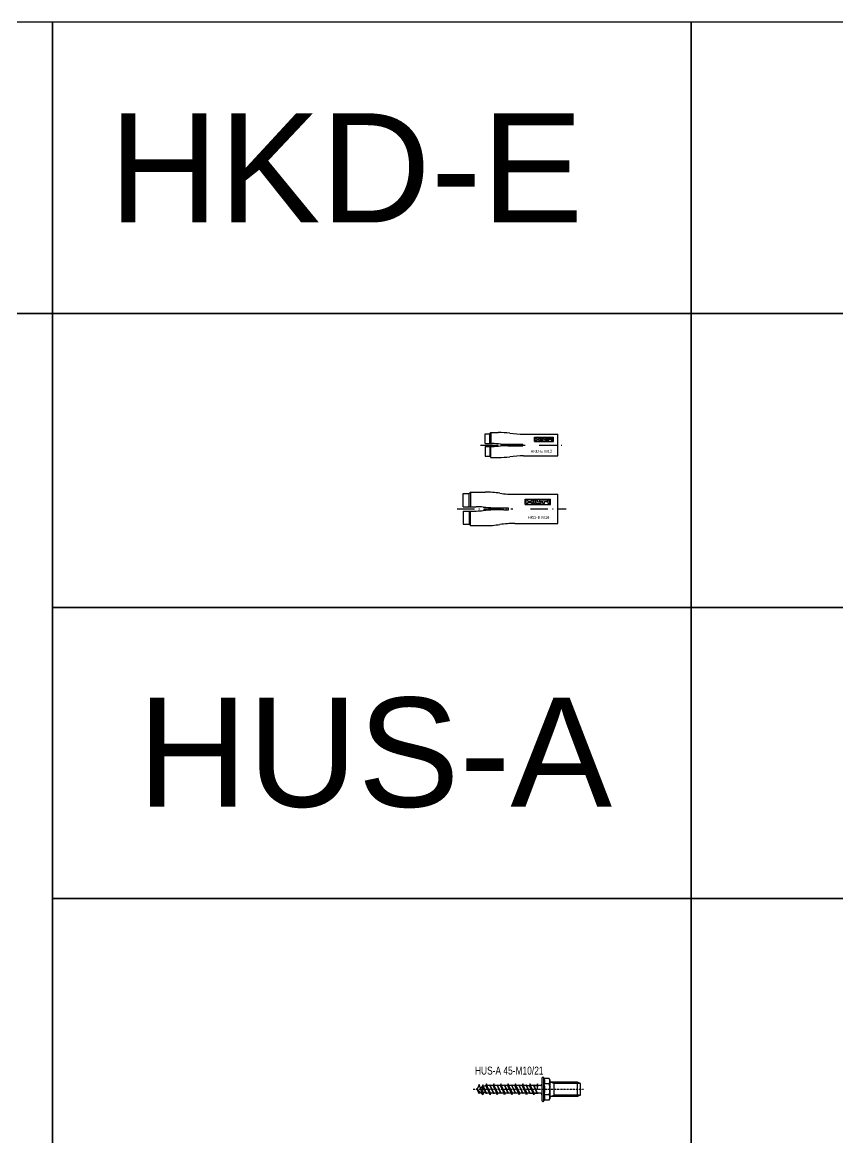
# Model space of a CAD drawing. Header units: millimetres. Extents: x 296 to 4896, y 152 to 3333.
# Drawn here: x 1916 to 2476, y 2567 to 3333 of the extents above; entities that cross this region are included whole.
import ezdxf

# ---------------------------------------------------------------- set-up
doc = ezdxf.new("R2010")
doc.units = ezdxf.units.MM
doc.linetypes.add('ACAD_ISO10W100', pattern=[18.5, 12, -3, 0.5, -3])
doc.linetypes.add('DASHED', pattern=[0.25, 0.15625, -0.09375])
for name, color, linetype in [('1', 1, 'DASHED'), ('2', 3, 'Continuous'), ('3', 4, 'Continuous'), ('4', 2, 'Continuous'), ('MITTELLINIEN', 3, 'ACAD_ISO10W100'), ('VOLLINIE_BREIT', 7, 'Continuous'), ('VOLLINIE_SCHMAL', 1, 'Continuous')]:
    doc.layers.add(name, color=color, linetype=linetype)
doc.styles.get("Standard").update_dxf_attribs({"font": 'arial.ttf'})

# ---------------------------------------------------------------- blocks, each defined once
blk = doc.blocks.new('HKD-E M12')
at = {"layer": 'MITTELLINIEN'}
for p, q in [((-53.02, 0), (-21.78, 0)), ((-12.76, 0), (4.71, 0))]:
    blk.add_line(p, q, dxfattribs=at)
at = {"layer": 'VOLLINIE_BREIT'}
for p, q in [((-50, 1), (-50, 7.75)), ((-50, 7.75), (-46.8, 7.75)), ((-46.8, 7.75), (-46.05, 8.5)), ((-46.8, 1), (-46.8, 7.75)), ((-46.05, 8.5), (-40.91, 8.5)), ((-46.05, 8.5), (-46.05, 1)), ((-50, 1), (-45.05, 1)), ((-34.4, 0.5), (-24, 0.5)), ((-26.91, -0.5), (-26.91, 0.5)), ((-24, -0.5), (-24, 0.5)), ((-23.5, 7.5), (0, 7.5)), ((0, -7.5), (0, 7.5)), ((-50, -1), (-50, -7.75)), ((-50, -1), (-45.05, -1)), ((-46.8, -1), (-46.8, -7.75)), ((-46.05, -8.5), (-46.05, -1)), ((-34.4, -0.5), (-24, -0.5)), ((-23.5, -7.5), (0, -7.5)), ((-50, -7.75), (-46.8, -7.75)), ((-46.8, -7.75), (-46.05, -8.5)), ((-46.05, -8.5), (-40.91, -8.5))]:
    blk.add_line(p, q, dxfattribs=at)
for centre, radius, start, end in [((-39.97, -57.7), 66.21, 83.90145, 90.81664), ((-23.5, 78.21), 70.71, 262.33384, 270), ((-46.78, -71.62), 72.64, 84.13761, 88.63657), ((-32.26, 163.42), 162.93, 267.50381, 269.24995), ((-46.78, 71.62), 72.64, 271.36343, 275.86239), ((-32.26, -163.42), 162.93, 90.75005, 92.49619), ((-23.5, -78.21), 70.71, 90, 97.66616), ((-39.97, 57.7), 66.21, 269.18336, 276.09855)]:
    blk.add_arc(centre, radius, start, end, dxfattribs=at)
at = {"layer": 'VOLLINIE_SCHMAL'}
for p, q in [((-16.12, 5.28), (-3.01, 5.28)), ((-16.12, 2.46), (-16.12, 5.28)), ((-16.12, 2.46), (-3.01, 2.46)), ((-15.65, 4.81), (-14.77, 4.81)), ((-15.65, 2.93), (-15.65, 4.81)), ((-15.65, 2.93), (-14.77, 2.93)), ((-14.77, 4.26), (-14.77, 4.81)), ((-14.77, 4.26), (-12.89, 4.26)), ((-14.77, 3.49), (-12.89, 3.49)), ((-14.77, 2.93), (-14.77, 3.49)), ((-12.89, 4.26), (-12.89, 4.81)), ((-12.89, 4.81), (-12, 4.81)), ((-12.89, 3.49), (-12.89, 2.93)), ((-12.89, 2.93), (-12, 2.93)), ((-12, 2.93), (-12, 4.81)), ((-11.73, 4.81), (-10.84, 4.81)), ((-11.73, 2.93), (-11.73, 4.81)), ((-11.73, 2.93), (-10.84, 2.93)), ((-10.84, 2.93), (-10.84, 4.81)), ((-10.56, 4.81), (-9.68, 4.81)), ((-10.56, 2.93), (-10.56, 4.81)), ((-10.56, 2.93), (-7.91, 2.93)), ((-9.68, 3.71), (-9.68, 4.81)), ((-7.91, 3.71), (-9.68, 3.71)), ((-8.52, 4.81), (-4.65, 4.81)), ((-8.52, 4.04), (-8.52, 4.81)), ((-8.52, 4.04), (-7.02, 4.04)), ((-7.91, 2.93), (-7.91, 3.71)), ((-7.02, 2.93), (-7.02, 4.04)), ((-7.02, 2.93), (-6.14, 2.93)), ((-6.14, 4.04), (-4.65, 4.04)), ((-6.14, 2.93), (-6.14, 4.04)), ((-4.65, 4.04), (-4.65, 4.81)), ((-4.37, 4.81), (-3.48, 4.81)), ((-4.37, 2.93), (-4.37, 4.81)), ((-4.37, 2.93), (-3.48, 2.93)), ((-3.48, 2.93), (-3.48, 4.81)), ((-3.01, 2.46), (-3.01, 5.28))]:
    blk.add_line(p, q, dxfattribs=at)
blk.add_text('HKD-E M12', height=2, dxfattribs=at).set_placement((-18.77, -5.31))
blk = doc.blocks.new('HKD-E M16')
at = {"layer": 'MITTELLINIEN'}
for p, q in [((-69.22, 0), (-30.8, 0)), ((-18.78, 0), (5.79, 0))]:
    blk.add_line(p, q, dxfattribs=at)
at = {"layer": 'VOLLINIE_BREIT'}
for p, q in [((-65, 1.5), (-65, 10.5)), ((-65, 10.5), (-61, 10.5)), ((-61, 10.5), (-60, 11.5)), ((-61, 1.5), (-61, 10.5)), ((-60, 11.5), (-60, 1.5)), ((-60, 11.5), (-49.98, 11.5)), ((-29.45, 10), (0, 10)), ((0, -10), (0, 10)), ((-65, 1.5), (-56, 1.5)), ((-37.58, -0.6), (-37.58, 0.6)), ((-37.05, 0.6), (-34, 0.6)), ((-34, -0.6), (-34, 0.6)), ((-65, -1.5), (-56, -1.5)), ((-65, -1.5), (-65, -10.5)), ((-61, -1.5), (-61, -10.5)), ((-60, -11.5), (-60, -1.5)), ((-37.05, -0.6), (-34, -0.6)), ((-65, -10.5), (-61, -10.5)), ((-61, -10.5), (-60, -11.5)), ((-60, -11.5), (-49.98, -11.5)), ((-29.45, -10), (0, -10))]:
    blk.add_line(p, q, dxfattribs=at)
for centre, radius, start, end in [((-49.98, -58.5), 70, 81.6415, 90), ((-29.45, 81.21), 71.21, 261.6415, 270), ((-57.73, -71.12), 72.64, 84.90127, 88.63657), ((-37.05, 160.6), 160, 264.90127, 270), ((-57.73, 71.12), 72.64, 271.36343, 275.09873), ((-37.05, -160.6), 160, 90, 95.09873), ((-49.98, 58.5), 70, 270, 278.3585), ((-29.45, -81.21), 71.21, 90, 98.3585)]:
    blk.add_arc(centre, radius, start, end, dxfattribs=at)
at = {"layer": 'VOLLINIE_SCHMAL'}
for p, q in [((-22.4, 6.76), (-4.93, 6.76)), ((-22.4, 3), (-22.4, 6.76)), ((-22.4, 3), (-4.93, 3)), ((-21.78, 3.63), (-21.78, 6.13)), ((-21.78, 6.13), (-20.6, 6.13)), ((-21.78, 3.63), (-20.6, 3.63)), ((-20.6, 5.4), (-20.6, 6.13)), ((-20.6, 5.4), (-18.09, 5.4)), ((-20.6, 4.36), (-18.09, 4.36)), ((-20.6, 3.63), (-20.6, 4.36)), ((-18.09, 5.4), (-18.09, 6.13)), ((-18.09, 6.13), (-16.91, 6.13)), ((-18.09, 4.36), (-18.09, 3.63)), ((-18.09, 3.63), (-16.91, 3.63)), ((-16.91, 3.63), (-16.91, 6.13)), ((-16.54, 3.63), (-16.54, 6.13)), ((-16.54, 6.13), (-15.36, 6.13)), ((-16.54, 3.63), (-15.36, 3.63)), ((-15.36, 3.63), (-15.36, 6.13)), ((-14.99, 6.13), (-13.81, 6.13)), ((-14.99, 3.63), (-14.99, 6.13)), ((-14.99, 3.63), (-11.45, 3.63)), ((-13.81, 4.66), (-13.81, 6.13)), ((-11.45, 4.66), (-13.81, 4.66)), ((-12.26, 6.13), (-7.1, 6.13)), ((-12.26, 5.1), (-12.26, 6.13)), ((-12.26, 5.1), (-10.27, 5.1)), ((-11.45, 3.63), (-11.45, 4.66)), ((-10.27, 3.63), (-10.27, 5.1)), ((-10.27, 3.63), (-9.09, 3.63)), ((-9.09, 5.1), (-7.1, 5.1)), ((-9.09, 3.63), (-9.09, 5.1)), ((-7.1, 5.1), (-7.1, 6.13)), ((-6.73, 3.63), (-6.73, 6.13)), ((-6.73, 6.13), (-5.55, 6.13)), ((-6.73, 3.63), (-5.55, 3.63)), ((-5.55, 3.63), (-5.55, 6.13)), ((-4.93, 3), (-4.93, 6.76))]:
    blk.add_line(p, q, dxfattribs=at)
blk.add_text('HKD-E M16', height=2, dxfattribs=at).set_placement((-20.73, -6.86))
blk = doc.blocks.new('HUS-A 45-M10-21')
at = {"layer": '1'}
blk.add_line((2, 0), (-73.8, 0), dxfattribs=at)
at = {"layer": '1', "linetype": 'Continuous'}
for p, q in [((-18, 4.08), (-20.67, 5.03)), ((0, 4.08), (-18, 4.08)), ((-18, -4.08), (-20.67, -5.03)), ((0, -4.08), (-18, -4.08))]:
    blk.add_line(p, q, dxfattribs=at)
at = {"layer": '2'}
for p, q in [((-2, 5), (-20.5, 5)), ((-18, -5), (-18, 5)), ((0, 4.08), (-2, 5)), ((-2, -5), (-2, 5)), ((0, -4.08), (0, 4.08)), ((-2, -5), (-20.5, -5)), ((0, -4.08), (-2, -5))]:
    blk.add_line(p, q, dxfattribs=at)
for centre, start, end in [((-20.5, 5.5), 180, 270), ((-20.5, -5.5), 90, 180)]:
    blk.add_arc(centre, 0.5, start, end, dxfattribs=at)
at = {"layer": '4', "color": 3}
for p, q in [((-26.5, 7.75), (-26.5, -7.75)), ((-25.58, 8.25), (-26, 8.25)), ((-25.58, 8.25), (-26, 8.25)), ((-25, 7.5), (-25.1, 7.88)), ((-71.15, 0.61), (-71.5, 0)), ((-71.14, 0.15), (-71.5, 0)), ((-70.96, -0.22), (-71.5, 0)), ((-71.26, 0.41), (-69.94, -2.39)), ((-69.65, -3.1), (-71.15, 0.61)), ((-70.93, 0.24), (-70.99, 0.21)), ((-70.19, 2.26), (-70.93, 0.24)), ((-70.93, 0.24), (-67.15, -3.75)), ((-69.54, 3.4), (-70.19, 2.26)), ((-67.15, -3.75), (-69.54, 3.4)), ((-67.71, 1.57), (-68.78, 1.13)), ((-66.54, -2.06), (-68.78, 1.13)), ((-67.15, 3.1), (-67.71, 1.57)), ((-67.71, 1.57), (-64.83, -2.65)), ((-64.65, -3.1), (-67.15, 3.1)), ((-64.49, -2.65), (-66.87, 2.39)), ((-65.1, 2.65), (-66.68, 2)), ((-65.05, 2.65), (-65.1, 2.65)), ((-64.65, 3.75), (-65.05, 2.65)), ((-62.52, -2.65), (-65.05, 2.65)), ((-62.15, -3.75), (-64.65, 3.75)), ((-61.75, -2.65), (-64.29, 2.65)), ((-62.32, 2.65), (-64.29, 2.65)), ((-62.15, 3.1), (-62.32, 2.65)), ((-62.32, 2.65), (-59.94, -2.39)), ((-59.65, -3.1), (-62.15, 3.1)), ((-60.05, 2.65), (-61.97, 2.65)), ((-59.49, -2.65), (-61.87, 2.39)), ((-59.65, 3.75), (-60.05, 2.65)), ((-57.52, -2.65), (-60.05, 2.65)), ((-57.15, -3.75), (-59.65, 3.75)), ((-56.75, -2.65), (-59.29, 2.65)), ((-57.32, 2.65), (-59.29, 2.65)), ((-57.15, 3.1), (-57.32, 2.65)), ((-57.32, 2.65), (-54.94, -2.39)), ((-54.65, -3.1), (-57.15, 3.1)), ((-55.05, 2.65), (-56.97, 2.65)), ((-54.49, -2.65), (-56.87, 2.39)), ((-54.65, 3.75), (-55.05, 2.65)), ((-52.52, -2.65), (-55.05, 2.65)), ((-52.15, -3.75), (-54.65, 3.75)), ((-52.32, 2.65), (-54.29, 2.65)), ((-51.75, -2.65), (-54.29, 2.65)), ((-52.15, 3.1), (-52.32, 2.65)), ((-52.32, 2.65), (-49.94, -2.39)), ((-49.65, -3.1), (-52.15, 3.1)), ((-50.05, 2.65), (-51.97, 2.65)), ((-49.49, -2.65), (-51.87, 2.39)), ((-49.65, 3.75), (-50.05, 2.65)), ((-49.65, 3.75), (-50.05, 2.65)), ((-47.52, -2.65), (-50.05, 2.65)), ((-47.52, -2.65), (-50.05, 2.65)), ((-47.15, -3.75), (-49.65, 3.75)), ((-47.15, -3.75), (-49.65, 3.75)), ((-46.75, -2.65), (-49.29, 2.65)), ((-46.75, -2.65), (-49.29, 2.65)), ((-47.32, 2.65), (-49.29, 2.65)), ((-47.15, 3.1), (-47.32, 2.65)), ((-47.32, 2.65), (-44.94, -2.39)), ((-44.65, -3.1), (-47.15, 3.1)), ((-45.05, 2.65), (-46.97, 2.65)), ((-44.49, -2.65), (-46.87, 2.39)), ((-44.65, 3.75), (-45.05, 2.65)), ((-42.52, -2.65), (-45.05, 2.65)), ((-42.15, -3.75), (-44.65, 3.75)), ((-41.75, -2.65), (-44.29, 2.65)), ((-42.32, 2.65), (-44.29, 2.65)), ((-42.15, 3.1), (-42.32, 2.65)), ((-42.32, 2.65), (-39.94, -2.39)), ((-39.65, -3.1), (-42.15, 3.1)), ((-40.05, 2.65), (-41.97, 2.65)), ((-39.49, -2.65), (-41.87, 2.39)), ((-39.65, 3.75), (-40.05, 2.65)), ((-37.52, -2.65), (-40.05, 2.65)), ((-37.15, -3.75), (-39.65, 3.75)), ((-36.75, -2.65), (-39.29, 2.65)), ((-37.32, 2.65), (-39.29, 2.65)), ((-37.15, 3.1), (-37.32, 2.65)), ((-37.32, 2.65), (-34.94, -2.39)), ((-34.65, -3.1), (-37.15, 3.1)), ((-36.97, 2.65), (-35.05, 2.65)), ((-34.49, -2.65), (-36.87, 2.39)), ((-34.65, 3.75), (-35.05, 2.65)), ((-32.52, -2.65), (-35.05, 2.65)), ((-32.15, -3.75), (-34.65, 3.75)), ((-31.75, -2.65), (-34.29, 2.65)), ((-32.32, 2.65), (-34.29, 2.65)), ((-30.05, 2.65), (-33.75, 2.65)), ((-32.15, 3.1), (-32.32, 2.65)), ((-32.32, 2.65), (-29.94, -2.39)), ((-29.65, -3.1), (-32.15, 3.1)), ((-31.97, 2.65), (-30.05, 2.65)), ((-29.49, -2.65), (-31.87, 2.39)), ((-29.65, 3.75), (-30.05, 2.65)), ((-30.05, 2.65), (-29.65, 0)), ((-29.29, 2.65), (-29.65, 3.75)), ((-29.65, 0), (-29.65, 3.75)), ((-29.65, 0), (-29.29, 2.65)), ((-27.5, 2.65), (-29.29, 2.65)), ((-24.86, 7.26), (-25, 7.5)), ((-21.58, 7.5), (-25, 7.5)), ((-21.58, 3.75), (-25, 3.75)), ((-21.58, 7.5), (-21, 6.5)), ((-21, 6.5), (-21, -6.5)), ((-21, 3.43), (-21, -3.42)), ((-69.13, -1.66), (-69.65, -3.1)), ((-66.54, -2.06), (-67.15, -3.75)), ((-65.1, -2.65), (-66.54, -2.06)), ((-64.83, -2.65), (-65.1, -2.65)), ((-64.49, -2.65), (-64.65, -3.1)), ((-62.52, -2.65), (-64.49, -2.65)), ((-61.75, -2.65), (-62.15, -3.75)), ((-59.82, -2.65), (-61.75, -2.65)), ((-59.49, -2.65), (-59.65, -3.1)), ((-57.52, -2.65), (-59.49, -2.65)), ((-56.75, -2.65), (-57.15, -3.75)), ((-54.82, -2.65), (-56.75, -2.65)), ((-54.49, -2.65), (-54.65, -3.1)), ((-52.52, -2.65), (-54.49, -2.65)), ((-51.75, -2.65), (-52.15, -3.75)), ((-49.83, -2.65), (-51.75, -2.65)), ((-49.49, -2.65), (-49.65, -3.1)), ((-47.52, -2.65), (-49.49, -2.65)), ((-46.75, -2.65), (-47.15, -3.75)), ((-46.75, -2.65), (-47.15, -3.75)), ((-44.83, -2.65), (-46.75, -2.65)), ((-44.49, -2.65), (-44.65, -3.1)), ((-42.52, -2.65), (-44.49, -2.65)), ((-41.75, -2.65), (-42.15, -3.75)), ((-39.83, -2.65), (-41.75, -2.65)), ((-39.49, -2.65), (-39.65, -3.1)), ((-37.52, -2.65), (-39.49, -2.65)), ((-36.75, -2.65), (-37.15, -3.75)), ((-34.83, -2.65), (-36.75, -2.65)), ((-34.49, -2.65), (-34.65, -3.1)), ((-34.49, -2.65), (-32.52, -2.65)), ((-32.52, -2.65), (-33.72, -2.65)), ((-31.75, -2.65), (-32.15, -3.75)), ((-31.75, -2.65), (-29.83, -2.65)), ((-29.82, -2.65), (-31.75, -2.65)), ((-29.49, -2.65), (-29.65, -3.1)), ((-27.5, -2.65), (-29.49, -2.65)), ((-25, -7.5), (-25.1, -7.88)), ((-21.58, -3.75), (-25, -3.75)), ((-24.86, -7.26), (-25, -7.5)), ((-21.58, -7.5), (-25, -7.5)), ((-21.58, -7.5), (-21, -6.5)), ((-25.58, -8.25), (-26, -8.25))]:
    blk.add_line(p, q, dxfattribs=at)
at = {"layer": '4', "color": 1}
for p, q in [((-25.5, 7.75), (-25.5, 0)), ((-25.5, 0), (-25.5, -7.75))]:
    blk.add_line(p, q, dxfattribs=at)
at = {"layer": '4', "color": 3}
for centre, radius, start, end in [((-26, 7.75), 0.5, 90, 180), ((-25.58, 7.75), 0.5, 15, 90), ((-27.5, 3.65), 1, 270, 0), ((-27.71, 5.61), 3.29, 325.43491, 30), ((-36.83, 0), 12.41, 342.41205, 17.58795), ((-24.29, 5.61), 3.29, 325.43491, 30), ((-33.41, 0), 12.41, 342.41205, 17.58795), ((-27.5, -3.65), 1, 0, 90), ((-27.71, -5.61), 3.29, 330, 34.56509), ((-24.29, -5.61), 3.29, 330, 34.56509), ((-26, -7.75), 0.5, 180, 270), ((-25.58, -7.75), 0.5, 270, 345)]:
    blk.add_arc(centre, radius, start, end, dxfattribs=at)

msp = doc.modelspace()

# ---------------------------------------------------------------- linework, layer by layer
at = {"color": 18, "true_color": 0x000000}
for points in [[(1495.77, 3133.26), (1937.05, 3133.26), (1937.05, 3333.26), (1495.77, 3333.26)], [(1937.05, 3133.26), (2375.71, 3133.26), (2375.71, 3333.26), (1937.05, 3333.26)], [(2375.71, 3133.26), (2894.01, 3133.26), (2894.01, 3333.26), (2375.71, 3333.26)], [(1495.77, 2201.55), (1937.05, 2201.55), (1937.05, 3133.26), (1495.77, 3133.26)], [(1937.05, 2931.34), (2375.71, 2931.34), (2375.71, 3133.26), (1937.05, 3133.26)], [(2375.71, 2931.34), (2894.01, 2931.34), (2894.01, 3133.26), (2375.71, 3133.26)], [(1937.05, 2731.34), (2375.71, 2731.34), (2375.71, 2931.34), (1937.05, 2931.34)], [(2375.71, 2731.34), (2894.01, 2731.34), (2894.01, 2931.34), (2375.71, 2931.34)], [(1937.05, 2201.55), (2375.71, 2201.55), (2375.71, 2731.34), (1937.05, 2731.34)], [(2375.71, 2201.55), (2894.01, 2201.55), (2894.01, 2731.34), (2375.71, 2731.34)]]:
    msp.add_lwpolyline(points, close=True, dxfattribs=at)

# ---------------------------------------------------------------- block references
for name, p in [('HKD-E M12', (2284.21, 3042.89)), ('HKD-E M16', (2284.21, 2999.03)), ('HUS-A 45-M10-21', (2299.8, 2600.26))]:
    msp.add_blockref(name, p)

# ---------------------------------------------------------------- texts
at = {"color": 18, "true_color": 0x000000, "char_height": 75, "width": 600, "attachment_point": 5}
for s, insert in [('HKD-E', (2138.7, 3233.26)), ('HUS-A', (2158.49, 2831.34))]:
    msp.add_mtext(s, dxfattribs=dict(at, insert=insert))
at = {"layer": '3', "width": 0.75}
msp.add_text('HUS-A 45-M10/21', height=5.5, dxfattribs=at).set_placement((2227.29, 2610.41))

doc.saveas('drawing.dxf')
